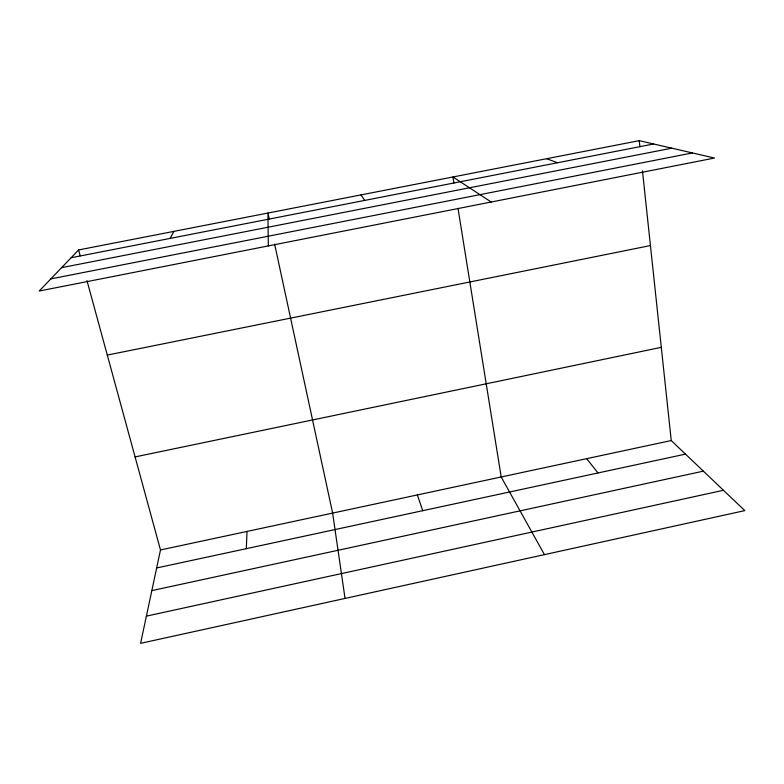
<?xml version="1.0" encoding="UTF-8"?>
<svg xmlns="http://www.w3.org/2000/svg" width="784" height="784" viewBox="0 0 784 784"><rect width="100%" height="100%" fill="white"/><g stroke="black" fill="none" stroke-linecap="round" stroke-linejoin="round"><path stroke-width="1.18" d="M246.323 548.663L247.009 531.425M86.975 280.662L160.485 549.966L140.601 643.341L744.8 510.619L671.241 440.549L642.459 170.804M170.148 238.405L173.813 231.388M78.596 249.949L39.2 291.04L714.508 158.035L639.244 140.659L78.596 249.949L80.203 255.849M146.392 616.136L723.456 490.284M151.831 590.617L703.366 471.155M156.653 567.969L685.49 454.122M160.485 549.966L671.241 440.549M135.083 456.915L661.294 347.341M107.29 355.093L650.436 245.559M71.109 257.75L653.631 143.982M61.622 267.648L671.8 148.176M50.823 278.908L692.409 152.929M546.644 158.711L557.522 162.749M491.196 202.017L452.956 176.968L453.926 183.005M586.667 458.66L598.006 472.958M360.973 194.902L364.697 200.41M544.429 554.631L501.192 476.976L458.003 208.348M417.353 494.939L422.762 510.678M269.216 219.01L267.932 213.042L268.334 245.911M274.625 244.089L332.632 513.089L345.038 598.437M639.244 140.659L639.891 146.686"/></g></svg>
